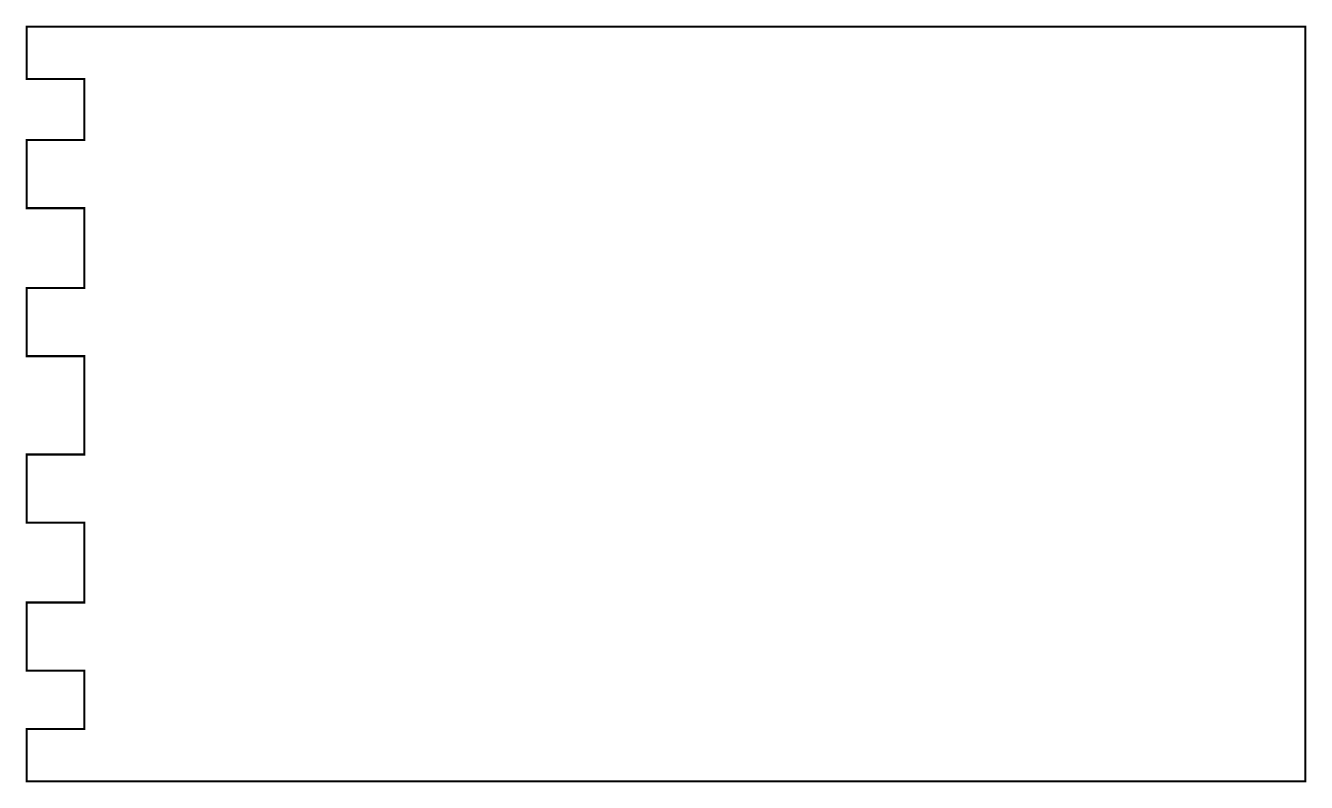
# Model space of a CAD drawing. Extents: x 89 to 211, y 114 to 186.
import ezdxf

# ---------------------------------------------------------------- set-up
doc = ezdxf.new("R2010")
doc.units = 0
doc.layers.add('028130-5ROU1_GBR', color=7, linetype='CONTINUOUS')

msp = doc.modelspace()

# ---------------------------------------------------------------- linework, layer by layer
at = {"layer": '028130-5ROU1_GBR', "const_width": 0.2}
msp.add_lwpolyline([(210.999374, 185.999424), (210.999374, 114.00056), (89.000634, 114.00056), (89.000634, 118.999558), (94.500496, 118.999558), (94.500496, 124.560634), (89.000634, 124.560634), (89.000634, 131.059478), (94.500496, 131.059478), (94.500496, 138.680494), (89.000634, 138.680494), (89.000634, 145.179592), (94.500496, 145.179592), (94.500496, 154.560574), (89.000634, 154.560574), (89.000634, 161.059418), (94.500496, 161.059418), (94.500496, 168.680434), (89.000634, 168.680434), (89.000634, 175.179532), (94.500496, 175.179532), (94.500496, 181.00045), (89.000634, 181.00045), (89.000634, 185.999424), (210.999374, 185.999424)], dxfattribs=at)

doc.saveas('drawing.dxf')
